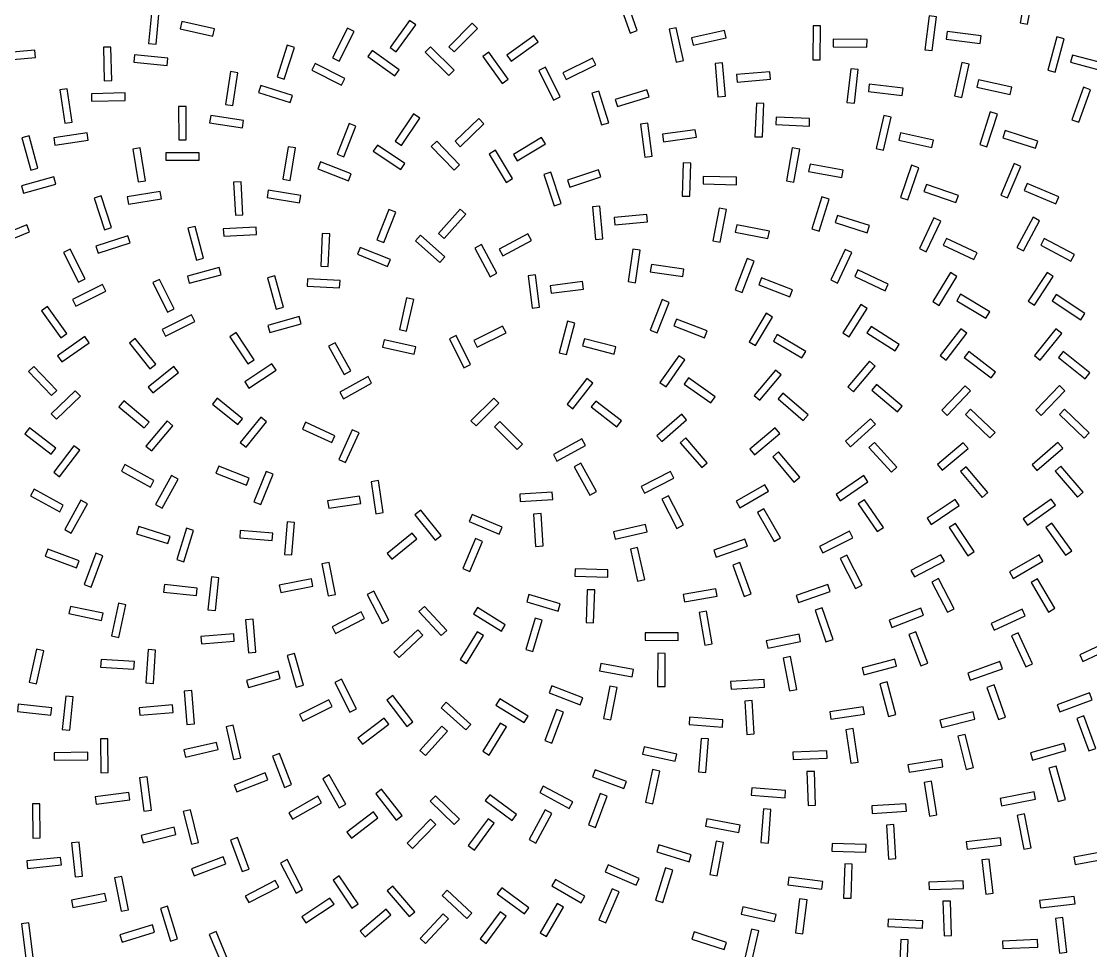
# Model space of a CAD drawing. Header units: millimetres. Extents: x -195 to 195, y -195 to 195.
# Drawn here: x -56 to 87, y -72.1 to 52.3 of the extents above; entities that cross this region are included whole.
import ezdxf

# ---------------------------------------------------------------- set-up
doc = ezdxf.new("R2010")
doc.units = ezdxf.units.MM
doc.layers.add('TOP_SLOT', color=3, linetype='Continuous')

msp = doc.modelspace()

# ---------------------------------------------------------------- linework, layer by layer
at = {"layer": 'TOP_SLOT'}
for points in [[(79.4, 56.43), (78.42, 56.61), (77.59, 52.06), (78.57, 51.88)], [(24.87, 55.28), (23.93, 54.94), (25.44, 50.71), (26.38, 51.05)], [(-37.55, 53.69), (-38.54, 53.79), (-38.98, 49.31), (-37.98, 49.21)], [(66.41, 52.89), (65.42, 53.02), (64.84, 48.47), (65.83, 48.35)], [(-34.55, 52.25), (-34.77, 51.27), (-30.38, 50.29), (-30.16, 51.26)], [(-3.26, 51.79), (-4.07, 52.37), (-6.67, 48.76), (-5.86, 48.18)], [(5.02, 51.33), (4.31, 52.03), (1.17, 48.88), (1.88, 48.18)], [(50.9, 51.66), (49.9, 51.67), (49.86, 47.13), (50.86, 47.12)], [(-11.5, 50.93), (-12.39, 51.38), (-14.39, 47.4), (-13.5, 46.95)], [(13.12, 49.54), (12.54, 50.35), (8.93, 47.75), (9.52, 46.94)], [(31.6, 51.42), (30.63, 51.21), (31.58, 46.82), (32.56, 47.03)], [(38.25, 50.05), (38.03, 51.03), (33.65, 50.08), (33.86, 49.1)], [(72.25, 49.33), (72.38, 50.32), (67.84, 50.9), (67.71, 49.91)], [(83.46, 49.93), (82.49, 50.19), (81.3, 45.72), (82.27, 45.46)], [(-44.03, 48.84), (-45.03, 48.82), (-44.92, 44.32), (-43.92, 44.34)], [(-19.49, 48.77), (-20.45, 49.08), (-21.8, 44.83), (-20.84, 44.53)], [(-1.27, 48.88), (-1.98, 48.17), (1.17, 45.03), (1.88, 45.73)], [(57.1, 48.83), (57.11, 49.83), (52.57, 49.87), (52.56, 48.87)], [(-58.72, 48.03), (-58.64, 47.04), (-54.1, 47.42), (-54.19, 48.41)], [(-40.89, 47.78), (-40.98, 46.79), (-36.5, 46.35), (-36.41, 47.34)], [(-9.08, 48.37), (-9.67, 47.56), (-6.06, 44.96), (-5.47, 45.77)], [(6.52, 48.13), (5.71, 47.55), (8.32, 43.94), (9.13, 44.53)], [(20.84, 46.47), (20.39, 47.36), (16.41, 45.37), (16.86, 44.48)], [(88.79, 45.6), (89.05, 46.57), (84.58, 47.76), (84.32, 46.79)], [(-16.71, 46.63), (-17.16, 45.74), (-13.18, 43.74), (-12.73, 44.63)], [(14.09, 46.14), (13.2, 45.69), (15.19, 41.72), (16.08, 42.16)], [(37.79, 46.73), (36.79, 46.65), (37.17, 42.17), (38.17, 42.26)], [(55.94, 45.81), (54.95, 45.93), (54.42, 41.43), (55.42, 41.31)], [(70.78, 46.56), (69.8, 46.78), (68.81, 42.31), (69.78, 42.09)], [(-27.05, 45.39), (-28.03, 45.54), (-28.71, 41.14), (-27.72, 40.99)], [(44.2, 44.52), (44.12, 45.52), (39.64, 45.14), (39.73, 44.14)], [(76.27, 42.49), (76.48, 43.46), (72.01, 44.46), (71.8, 43.48)], [(-49.87, 43.24), (-50.86, 43.09), (-50.2, 38.64), (-49.21, 38.79)], [(-23.97, 43.71), (-24.27, 42.76), (-20.03, 41.41), (-19.72, 42.36)], [(21.25, 42.95), (20.29, 42.65), (21.61, 38.41), (22.56, 38.7)], [(27.96, 42.18), (27.66, 43.13), (23.41, 41.82), (23.71, 40.86)], [(61.8, 42.34), (61.92, 43.33), (57.41, 43.86), (57.3, 42.87)], [(86.99, 43.13), (86.04, 43.46), (84.51, 39.1), (85.45, 38.77)], [(-46.62, 42.57), (-46.6, 41.57), (-42.1, 41.69), (-42.12, 42.69)], [(-33.97, 40.87), (-34.97, 40.87), (-34.95, 36.41), (-33.95, 36.42)], [(43.32, 41.28), (42.32, 41.33), (42.12, 36.84), (43.12, 36.8)], [(74.55, 39.87), (73.59, 40.17), (72.2, 35.81), (73.15, 35.5)], [(-30.68, 39.69), (-30.83, 38.7), (-26.42, 38.03), (-26.27, 39.02)], [(-2.71, 39.33), (-3.55, 39.89), (-5.99, 36.22), (-5.16, 35.67)], [(5.87, 38.55), (5.18, 39.27), (2, 36.22), (2.69, 35.5)], [(27.79, 38.63), (26.8, 38.5), (27.4, 34.09), (28.39, 34.23)], [(49.39, 38.26), (49.43, 39.26), (44.95, 39.46), (44.9, 38.46)], [(60.33, 39.47), (59.36, 39.69), (58.35, 35.27), (59.33, 35.04)], [(-51.68, 36.7), (-51.53, 35.71), (-47.08, 36.37), (-47.22, 37.36)], [(-11.25, 38.24), (-12.18, 38.6), (-13.78, 34.49), (-12.85, 34.13)], [(34.28, 36.77), (34.14, 37.77), (29.74, 37.16), (29.87, 36.17)], [(65.79, 35.39), (66.01, 36.36), (61.59, 37.37), (61.37, 36.39)], [(79.65, 35.31), (79.95, 36.26), (75.59, 37.66), (75.28, 36.7)], [(-54.98, 36.96), (-55.95, 36.7), (-54.74, 32.36), (-53.78, 32.62)], [(-0.44, 36.24), (-1.17, 35.54), (1.88, 32.37), (2.6, 33.06)], [(14.09, 35.88), (13.57, 36.74), (9.8, 34.47), (10.32, 33.61)], [(-40.11, 35.34), (-41.1, 35.18), (-40.39, 30.78), (-39.41, 30.94)], [(-36.68, 34.68), (-36.67, 33.68), (-32.22, 33.7), (-32.22, 34.7)], [(-19.34, 35.34), (-20.32, 35.49), (-21.02, 31.14), (-20.03, 30.98)], [(-8.38, 35.71), (-8.93, 34.88), (-5.27, 32.43), (-4.71, 33.26)], [(7.42, 35.02), (6.56, 34.5), (8.84, 30.73), (9.7, 31.25)], [(48.1, 35.16), (47.11, 35.33), (46.33, 30.91), (47.32, 30.74)], [(-16.01, 33.48), (-16.37, 32.55), (-12.26, 30.95), (-11.9, 31.88)], [(33.53, 33.3), (32.53, 33.33), (32.4, 28.89), (33.4, 28.86)], [(53.72, 31.38), (53.9, 32.36), (49.48, 33.14), (49.3, 32.16)], [(64.02, 32.68), (63.07, 33.01), (61.6, 28.72), (62.55, 28.4)], [(77.69, 32.86), (76.77, 33.24), (74.99, 29.03), (75.91, 28.64)], [(14.83, 32.08), (13.88, 31.77), (15.25, 27.59), (16.2, 27.9)], [(21.52, 31.45), (21.2, 32.4), (17.03, 31.02), (17.34, 30.07)], [(39.63, 30.4), (39.66, 31.4), (35.21, 31.53), (35.18, 30.53)], [(-55.98, 30.25), (-55.71, 29.28), (-51.37, 30.49), (-51.64, 31.45)], [(-26.61, 30.8), (-27.61, 30.74), (-27.38, 26.34), (-26.38, 26.39)], [(69, 28.05), (69.33, 28.99), (65.04, 30.46), (64.72, 29.52)], [(82.36, 27.85), (82.75, 28.77), (78.53, 30.56), (78.14, 29.64)], [(-45.32, 28.93), (-46.27, 28.62), (-44.9, 24.38), (-43.95, 24.69)], [(-41.83, 28.8), (-41.67, 27.82), (-37.27, 28.52), (-37.43, 29.51)], [(-22.98, 29.68), (-23.14, 28.7), (-18.78, 28), (-18.63, 28.99)], [(52.04, 28.47), (51.08, 28.77), (49.73, 24.49), (50.69, 24.19)], [(21.39, 27.56), (20.39, 27.47), (20.79, 23.09), (21.79, 23.18)], [(38.32, 27.09), (37.33, 27.28), (36.47, 22.92), (37.45, 22.73)], [(-5.92, 26.72), (-6.84, 27.09), (-8.47, 23.05), (-7.54, 22.67)], [(3.45, 26.47), (2.7, 27.13), (-0.19, 23.87), (0.56, 23.2)], [(27.76, 25.43), (27.67, 26.43), (23.29, 26.03), (23.38, 25.03)], [(57.12, 23.99), (57.42, 24.94), (53.14, 26.29), (52.84, 25.34)], [(66.96, 25.55), (66.05, 25.97), (64.13, 21.87), (65.03, 21.44)], [(80.19, 25.59), (79.31, 26.06), (77.15, 22.02), (78.03, 21.55)], [(-59.46, 23.33), (-59.07, 22.4), (-54.91, 24.12), (-55.29, 25.05)], [(-32.76, 24.84), (-33.73, 24.59), (-32.59, 20.32), (-31.63, 20.58)], [(-28.99, 24.5), (-28.94, 23.51), (-24.54, 23.74), (-24.59, 24.73)], [(43.84, 23.21), (44.04, 24.19), (39.68, 25.06), (39.49, 24.08)], [(-46.02, 22.21), (-45.71, 21.26), (-41.47, 22.62), (-41.77, 23.57)], [(-14.76, 23.82), (-15.76, 23.87), (-15.97, 19.51), (-14.98, 19.46)], [(-2.62, 23.65), (-3.28, 22.9), (-0.02, 20.01), (0.64, 20.76)], [(12.22, 22.94), (11.74, 23.82), (7.9, 21.77), (8.38, 20.89)], [(71.41, 20.4), (71.84, 21.31), (67.73, 23.23), (67.31, 22.32)], [(84.38, 20.18), (84.85, 21.06), (80.81, 23.22), (80.34, 22.34)], [(-49.48, 21.8), (-50.37, 21.35), (-48.37, 17.37), (-47.48, 17.82)], [(-10.69, 22.03), (-11.06, 21.1), (-7.02, 19.47), (-6.64, 20.4)], [(5.55, 22.41), (4.66, 21.94), (6.72, 18.1), (7.6, 18.57)], [(26.76, 21.66), (25.77, 21.8), (25.15, 17.44), (26.14, 17.3)], [(55.07, 21.32), (54.16, 21.74), (52.27, 17.67), (53.17, 17.25)], [(42, 20.16), (41.06, 20.52), (39.48, 16.36), (40.42, 16.01)], [(-33.79, 18.19), (-33.54, 17.23), (-29.27, 18.36), (-29.53, 19.33)], [(32.47, 18.13), (32.61, 19.12), (28.26, 19.73), (28.12, 18.74)], [(59.52, 16.21), (59.95, 17.11), (55.88, 19.01), (55.46, 18.11)], [(69.11, 18.13), (68.25, 18.65), (65.9, 14.78), (66.75, 14.26)], [(82.01, 18.12), (81.18, 18.67), (78.65, 14.85), (79.49, 14.3)], [(-37.54, 17.75), (-38.43, 17.31), (-36.45, 13.36), (-35.56, 13.81)], [(-22.12, 18.22), (-23.08, 17.95), (-21.91, 13.75), (-20.94, 14.02)], [(-17.74, 17.82), (-17.79, 16.83), (-13.43, 16.61), (-13.38, 17.61)], [(12.77, 18.34), (11.78, 18.22), (12.32, 13.9), (13.31, 14.02)], [(19.18, 16.44), (19.06, 17.44), (14.74, 16.9), (14.87, 15.9)], [(46.8, 15.42), (47.16, 16.35), (43, 17.93), (42.65, 17)], [(-49.15, 15.05), (-48.7, 14.16), (-44.71, 16.15), (-45.16, 17.05)], [(72.99, 12.54), (73.51, 13.39), (69.63, 15.75), (69.11, 14.89)], [(-3.51, 15.04), (-4.48, 15.26), (-5.44, 11.05), (-4.47, 10.83)], [(30.62, 14.67), (29.69, 15.03), (28.09, 10.94), (29.02, 10.58)], [(57.14, 13.83), (56.29, 14.37), (53.88, 10.59), (54.72, 10.05)], [(85.69, 12.35), (86.24, 13.19), (82.42, 15.71), (81.87, 14.87)], [(-52.5, 14.13), (-53.32, 13.55), (-50.74, 9.91), (-49.93, 10.49)], [(-37.19, 11.03), (-36.74, 10.14), (-32.8, 12.12), (-33.25, 13.02)], [(44.46, 12.71), (43.6, 13.22), (41.35, 9.4), (42.21, 8.89)], [(-23.05, 11.59), (-22.78, 10.63), (-18.57, 11.81), (-18.84, 12.77)], [(8.82, 10.59), (8.37, 11.48), (4.51, 9.55), (4.96, 8.66)], [(18.02, 11.88), (17.05, 12.14), (15.94, 7.93), (16.91, 7.67)], [(35.36, 9.91), (35.73, 10.84), (31.64, 12.44), (31.27, 11.51)], [(-51.16, 7.5), (-50.58, 6.69), (-46.94, 9.27), (-47.52, 10.08)], [(-27.29, 10.62), (-28.12, 10.07), (-25.7, 6.43), (-24.87, 6.99)], [(2.16, 10.22), (1.27, 9.77), (3.2, 5.92), (4.09, 6.37)], [(48.4, 7.23), (48.91, 8.09), (45.08, 10.35), (44.58, 9.49)], [(60.88, 8.18), (61.42, 9.02), (57.64, 11.44), (57.1, 10.59)], [(70.45, 10.53), (69.65, 11.14), (66.89, 7.54), (67.69, 6.93)], [(83.14, 10.51), (82.36, 11.14), (79.5, 7.56), (80.28, 6.94)], [(-40.76, 9.85), (-41.54, 9.23), (-38.8, 5.77), (-38.02, 6.39)], [(-14.05, 9.27), (-14.92, 8.79), (-12.83, 5.01), (-11.95, 5.49)], [(-7.46, 9.67), (-7.68, 8.69), (-3.47, 7.73), (-3.25, 8.71)], [(23.27, 7.73), (23.52, 8.7), (19.31, 9.81), (19.06, 8.84)], [(32.74, 6.96), (31.93, 7.53), (29.4, 3.94), (30.22, 3.36)], [(73.7, 4.55), (74.31, 5.34), (70.71, 8.1), (70.1, 7.31)], [(86.27, 4.44), (86.9, 5.22), (83.33, 8.08), (82.7, 7.3)], [(-54.33, 6.09), (-55.05, 5.4), (-51.96, 2.19), (-51.24, 2.88)], [(-39.06, 3.34), (-38.44, 2.55), (-34.98, 5.29), (-35.6, 6.08)], [(-26.12, 4.02), (-25.57, 3.19), (-21.93, 5.61), (-22.48, 6.44)], [(58.2, 6.13), (57.43, 6.78), (54.54, 3.35), (55.3, 2.7)], [(-13.41, 2.64), (-12.93, 1.76), (-9.15, 3.85), (-9.63, 4.73)], [(20.42, 3.87), (19.63, 4.48), (16.98, 1.03), (17.77, 0.42)], [(36.23, 1.22), (36.81, 2.04), (33.21, 4.56), (32.64, 3.74)], [(45.63, 4.95), (44.87, 5.6), (42, 2.21), (42.76, 1.57)], [(61.16, 0.04), (61.81, 0.8), (58.38, 3.69), (57.74, 2.93)], [(70.95, 2.82), (70.23, 3.51), (67.1, 0.24), (67.82, -0.45)], [(83.57, 2.84), (82.85, 3.53), (79.68, 0.24), (80.4, -0.46)], [(-52.01, -0.26), (-51.31, -0.98), (-48.1, 2.12), (-48.79, 2.84)], [(-42.31, 1.47), (-42.95, 0.71), (-39.57, -2.14), (-38.93, -1.38)], [(-29.83, 1.84), (-30.46, 1.06), (-27.05, -1.68), (-26.43, -0.9)], [(7.87, 1.17), (7.17, 1.87), (4.13, -1.17), (4.83, -1.87)], [(23.65, -1.98), (24.26, -1.19), (20.82, 1.46), (20.21, 0.67)], [(48.58, -1.12), (49.23, -0.36), (45.85, 2.52), (45.2, 1.75)], [(73.54, -3.47), (74.23, -2.75), (70.96, 0.38), (70.26, -0.34)], [(86.13, -3.5), (86.83, -2.78), (83.53, 0.39), (82.84, -0.33)], [(-39.34, -4.57), (-38.57, -5.22), (-35.73, -1.84), (-36.49, -1.19)], [(-26.73, -4.1), (-25.95, -4.73), (-23.21, -1.32), (-23.99, -0.7)], [(-18.01, -1.38), (-18.42, -2.29), (-14.48, -4.08), (-14.07, -3.17)], [(10.32, -5.02), (11.02, -4.32), (7.98, -1.28), (7.28, -1.98)], [(32.98, -1.04), (32.32, -0.29), (29.01, -3.17), (29.67, -3.93)], [(58.23, -1.64), (57.56, -0.9), (54.24, -3.91), (54.91, -4.65)], [(-54.93, -2.12), (-55.54, -2.92), (-52, -5.63), (-51.39, -4.84)], [(-13.54, -6.34), (-12.63, -6.75), (-10.84, -2.81), (-11.75, -2.4)], [(45.46, -2.9), (44.82, -2.13), (41.42, -4.97), (42.06, -5.74)], [(19.44, -4.48), (18.96, -3.6), (15.15, -5.68), (15.63, -6.56)], [(34.99, -7.45), (35.74, -6.79), (32.85, -3.48), (32.1, -4.14)], [(60.36, -8.07), (61.1, -7.4), (58.09, -4.08), (57.35, -4.75)], [(70.62, -4.89), (69.98, -4.13), (66.51, -7.04), (67.15, -7.8)], [(83.29, -4.84), (82.64, -4.09), (79.18, -7.08), (79.83, -7.83)], [(-51.68, -8.06), (-50.89, -8.66), (-48.18, -5.12), (-48.97, -4.52)], [(47.33, -9.38), (48.1, -8.74), (45.26, -5.34), (44.49, -5.98)], [(-42.15, -7.04), (-42.63, -7.91), (-38.75, -10.04), (-38.27, -9.16)], [(20.03, -11.14), (20.91, -10.66), (18.83, -6.84), (17.95, -7.32)], [(-38.04, -12.37), (-37.16, -12.85), (-35.04, -8.98), (-35.92, -8.5)], [(-29.6, -7.25), (-29.97, -8.18), (-25.91, -9.8), (-25.54, -8.87)], [(-24.89, -12.02), (-23.96, -12.39), (-22.34, -8.33), (-23.27, -7.96)], [(31.27, -8.87), (30.81, -7.97), (26.9, -9.97), (27.36, -10.86)], [(57.23, -9.35), (56.66, -8.52), (52.96, -11.06), (53.53, -11.89)], [(72.51, -11.43), (73.27, -10.79), (70.36, -7.32), (69.59, -7.96)], [(85.26, -11.39), (86.02, -10.74), (83.03, -7.27), (82.27, -7.93)], [(-8.59, -13.62), (-7.6, -13.47), (-8.25, -9.19), (-9.23, -9.34)], [(43.95, -10.61), (43.45, -9.74), (39.6, -11.95), (40.1, -12.82)], [(-54.3, -10.33), (-54.78, -11.21), (-50.87, -13.37), (-50.39, -12.49)], [(-15.04, -11.9), (-14.89, -12.89), (-10.61, -12.24), (-10.76, -11.25)], [(15.06, -11.71), (15, -10.71), (10.66, -10.98), (10.73, -11.98)], [(31.66, -15.57), (32.56, -15.11), (30.56, -11.2), (29.67, -11.66)], [(-50.2, -15.72), (-49.33, -16.2), (-47.17, -12.3), (-48.04, -11.81)], [(58.48, -16.01), (59.3, -15.44), (56.76, -11.75), (55.94, -12.31)], [(69.45, -12.52), (68.9, -11.69), (65.13, -14.21), (65.69, -15.04)], [(82.31, -12.47), (81.73, -11.66), (78, -14.31), (78.59, -15.13)], [(-0.65, -17.15), (0.13, -16.52), (-2.59, -13.15), (-3.37, -13.78)], [(7.9, -16.34), (8.29, -15.42), (4.3, -13.73), (3.91, -14.65)], [(12.77, -17.99), (13.77, -17.93), (13.5, -13.6), (12.5, -13.66)], [(44.67, -17.31), (45.53, -16.82), (43.32, -12.97), (42.46, -13.47)], [(-40.3, -15.33), (-40.6, -16.29), (-36.39, -17.61), (-36.09, -16.66)], [(-35.23, -19.76), (-34.28, -20.06), (-32.96, -15.85), (-33.91, -15.55)], [(-20.83, -19.05), (-19.83, -19.13), (-19.45, -14.78), (-20.45, -14.69)], [(27.69, -16.04), (27.47, -15.07), (23.19, -16.04), (23.41, -17.01)], [(70.61, -19.23), (71.44, -18.68), (68.92, -14.91), (68.09, -15.47)], [(83.67, -19.17), (84.48, -18.59), (81.82, -14.86), (81.01, -15.45)], [(-26.72, -15.84), (-26.8, -16.83), (-22.45, -17.21), (-22.36, -16.22)], [(-7.09, -18.92), (-6.46, -19.7), (-3.09, -16.97), (-3.72, -16.2)], [(3.06, -20.94), (3.98, -21.33), (5.67, -17.33), (4.75, -16.94)], [(41.12, -17.94), (40.78, -17), (36.61, -18.51), (36.95, -19.45)], [(55.2, -16.85), (54.75, -15.96), (50.75, -17.98), (51.2, -18.87)], [(-52.45, -18.35), (-52.8, -19.29), (-48.62, -20.85), (-48.27, -19.91)], [(26.42, -22.63), (27.39, -22.41), (26.42, -18.13), (25.45, -18.35)], [(-47.61, -23.08), (-46.67, -23.43), (-45.11, -19.24), (-46.05, -18.89)], [(55.55, -23.62), (56.44, -23.17), (54.42, -19.17), (53.52, -19.62)], [(67.45, -19.98), (66.99, -19.1), (62.98, -21.19), (63.44, -22.07)], [(80.63, -19.97), (80.12, -19.11), (76.17, -21.41), (76.67, -22.27)], [(-14.95, -24.61), (-13.97, -24.42), (-14.83, -20.13), (-15.81, -20.32)], [(22.43, -22.11), (22.46, -21.11), (18.07, -20.97), (18.04, -21.97)], [(40.66, -24.67), (41.6, -24.33), (40.09, -20.16), (39.15, -20.5)], [(-31.04, -26.46), (-30.05, -26.57), (-29.57, -22.18), (-30.56, -22.07)], [(-21.5, -23.19), (-21.3, -24.17), (-17.01, -23.31), (-17.21, -22.33)], [(67.87, -26.78), (68.76, -26.32), (66.67, -22.3), (65.78, -22.76)], [(81.36, -26.77), (82.22, -26.26), (79.92, -22.31), (79.06, -22.81)], [(-36.88, -23.1), (-36.98, -24.09), (-32.59, -24.57), (-32.48, -23.58)], [(-7.76, -28.31), (-6.87, -27.85), (-8.88, -23.97), (-9.77, -24.43)], [(19.54, -28.17), (20.54, -28.2), (20.68, -23.82), (19.68, -23.78)], [(37.05, -24.66), (36.88, -23.68), (32.51, -24.43), (32.68, -25.42)], [(52.18, -24.02), (51.85, -23.07), (47.62, -24.54), (47.94, -25.48)], [(-43.96, -29.97), (-42.98, -30.18), (-42.05, -25.81), (-43.03, -25.6)], [(15.79, -26.65), (16.07, -25.69), (11.87, -24.44), (11.59, -25.4)], [(-49.44, -26.01), (-49.65, -26.98), (-45.28, -27.91), (-45.07, -26.94)], [(-14.45, -28.75), (-13.99, -29.64), (-10.1, -27.62), (-10.56, -26.74)], [(0.16, -29.91), (0.89, -29.22), (-2.1, -26.02), (-2.83, -26.7)], [(8.2, -29.32), (8.72, -28.47), (4.99, -26.17), (4.47, -27.02)], [(35.42, -31.21), (36.4, -31.04), (35.65, -26.67), (34.66, -26.84)], [(51.61, -30.77), (52.56, -30.44), (51.09, -26.21), (50.15, -26.53)], [(64.65, -27.18), (64.29, -26.25), (60.07, -27.88), (60.43, -28.82)], [(78.26, -27.29), (77.84, -26.38), (73.69, -28.31), (74.11, -29.21)], [(-25.64, -32.22), (-24.64, -32.14), (-25.01, -27.73), (-26.01, -27.82)], [(11.46, -31.77), (12.42, -32.05), (13.67, -27.85), (12.71, -27.57)], [(-32.01, -30.04), (-31.93, -31.03), (-27.52, -30.66), (-27.6, -29.67)], [(-6.17, -32.13), (-5.49, -32.86), (-2.29, -29.87), (-2.97, -29.14)], [(2.68, -33.14), (3.53, -33.67), (5.83, -29.93), (4.98, -29.41)], [(31.85, -30.57), (31.86, -29.57), (27.43, -29.54), (27.42, -30.54)], [(48.22, -30.71), (48.02, -29.73), (43.63, -30.61), (43.83, -31.59)], [(64.32, -33.98), (65.25, -33.62), (63.62, -29.4), (62.68, -29.76)], [(78.36, -34.12), (79.26, -33.7), (77.34, -29.55), (76.43, -29.97)], [(90.17, -31.44), (89.75, -30.54), (85.56, -32.49), (85.98, -33.4)], [(-54.97, -36.15), (-53.99, -36.37), (-53, -31.97), (-53.97, -31.75)], [(-39.34, -36.25), (-38.34, -36.32), (-38.05, -31.86), (-39.05, -31.79)], [(-19.24, -36.84), (-18.28, -36.57), (-19.48, -32.31), (-20.44, -32.58)], [(29.09, -36.72), (30.09, -36.73), (30.12, -32.3), (29.12, -32.29)], [(46.74, -37.32), (47.72, -37.13), (46.85, -32.73), (45.87, -32.93)], [(-45.34, -33.13), (-45.4, -34.13), (-40.94, -34.41), (-40.88, -33.41)], [(25.69, -35.46), (25.88, -34.48), (21.52, -33.66), (21.34, -34.64)], [(61.07, -34.03), (60.81, -33.06), (56.44, -34.22), (56.69, -35.19)], [(75.22, -34.35), (74.88, -33.41), (70.57, -34.94), (70.91, -35.88)], [(-25.91, -35.91), (-25.64, -36.87), (-21.38, -35.67), (-21.65, -34.7)], [(-12.08, -40.16), (-11.19, -39.72), (-13.17, -35.76), (-14.06, -36.21)], [(18.75, -39.17), (19.11, -38.24), (14.97, -36.65), (14.61, -37.58)], [(21.88, -41.02), (22.86, -41.21), (23.68, -36.85), (22.7, -36.67)], [(43.39, -36.81), (43.33, -35.81), (38.86, -36.08), (38.92, -37.08)], [(59.99, -40.75), (60.96, -40.49), (59.8, -36.11), (58.83, -36.37)], [(74.68, -41.16), (75.63, -40.83), (74.09, -36.52), (73.15, -36.86)], [(-50.53, -42.49), (-49.54, -42.6), (-49.07, -38.11), (-50.06, -38.01)], [(-33.85, -41.8), (-32.86, -41.71), (-33.22, -37.26), (-34.22, -37.34)], [(-18.81, -40.5), (-18.36, -41.39), (-14.41, -39.41), (-14.86, -38.52)], [(-4.44, -42.08), (-3.64, -41.48), (-6.33, -37.96), (-7.12, -38.57)], [(11.25, -41.57), (11.77, -40.71), (7.99, -38.4), (7.47, -39.25)], [(87.21, -38.51), (86.86, -37.57), (82.53, -39.18), (82.88, -40.12)], [(-56.42, -39.1), (-56.53, -40.1), (-52.04, -40.57), (-51.93, -39.57)], [(-40.25, -39.58), (-40.16, -40.57), (-35.71, -40.21), (-35.79, -39.21)], [(3.43, -42.55), (4.1, -41.81), (0.81, -38.85), (0.14, -39.59)], [(14, -43.96), (14.93, -44.31), (16.52, -40.18), (15.59, -39.82)], [(41.03, -43.15), (42.02, -43.09), (41.75, -38.62), (40.76, -38.68)], [(56.76, -40.44), (56.61, -39.45), (52.13, -40.12), (52.28, -41.11)], [(-10.99, -43.67), (-10.38, -44.46), (-6.86, -41.78), (-7.47, -40.98)], [(37.77, -42.19), (37.84, -41.19), (33.38, -40.84), (33.3, -41.84)], [(71.54, -41.1), (71.29, -40.13), (66.86, -41.26), (67.1, -42.23)], [(86.76, -45.36), (87.7, -45.01), (86.09, -40.68), (85.15, -41.03)], [(-27.63, -46.49), (-26.65, -46.26), (-27.66, -41.91), (-28.63, -42.13)], [(-2.71, -45.32), (-1.97, -45.99), (0.99, -42.7), (0.25, -42.03)], [(5.71, -45.41), (6.56, -45.93), (8.88, -42.15), (8.02, -41.63)], [(54.94, -46.99), (55.93, -46.85), (55.26, -42.37), (54.27, -42.52)], [(-45.39, -48.27), (-44.39, -48.26), (-44.44, -43.75), (-45.44, -43.76)], [(-34.27, -45.21), (-34.05, -46.19), (-29.69, -45.18), (-29.92, -44.21)], [(34.56, -48.15), (35.56, -48.23), (35.9, -43.76), (34.9, -43.69)], [(70.37, -47.84), (71.34, -47.59), (70.22, -43.16), (69.25, -43.4)], [(-51.63, -45.59), (-51.62, -46.59), (-47.11, -46.54), (-47.12, -45.54)], [(-20.79, -50.23), (-19.86, -49.87), (-21.48, -45.7), (-22.41, -46.06)], [(31.46, -46.74), (31.67, -45.77), (27.3, -44.81), (27.09, -45.79)], [(51.76, -46.33), (51.72, -45.33), (47.2, -45.5), (47.24, -46.5)], [(83.69, -45.32), (83.42, -44.36), (78.97, -45.61), (79.25, -46.58)], [(67.24, -47.48), (67.09, -46.49), (62.57, -47.2), (62.73, -48.19)], [(-27.55, -49.92), (-27.19, -50.85), (-23.03, -49.24), (-23.39, -48.3)], [(-13.5, -52.96), (-12.62, -52.47), (-14.82, -48.57), (-15.69, -49.07)], [(24.58, -50.39), (24.93, -49.45), (20.73, -47.9), (20.39, -48.84)], [(27.46, -52.21), (28.44, -52.42), (29.4, -48.05), (28.42, -47.84)], [(49.23, -52.64), (50.23, -52.61), (50.06, -48.09), (49.06, -48.12)], [(82.69, -52.11), (83.65, -51.84), (82.4, -47.4), (81.43, -47.67)], [(-39.6, -53.41), (-38.61, -53.29), (-39.19, -48.81), (-40.18, -48.94)], [(17.27, -53.05), (17.74, -52.17), (13.8, -50.05), (13.33, -50.93)], [(65.45, -54.08), (66.44, -53.92), (65.74, -49.41), (64.75, -49.56)], [(-46.12, -51.48), (-45.99, -52.47), (-41.51, -51.89), (-41.64, -50.9)], [(-20.23, -53.62), (-19.74, -54.49), (-15.85, -52.29), (-16.34, -51.42)], [(-5.88, -54.62), (-5.09, -54.01), (-7.82, -50.47), (-8.61, -51.08)], [(1.88, -55.19), (2.58, -54.47), (-0.62, -51.35), (-1.32, -52.07)], [(9.65, -54.66), (10.24, -53.85), (6.64, -51.21), (6.04, -52.01)], [(19.87, -55.25), (20.81, -55.6), (22.36, -51.4), (21.42, -51.05)], [(46.14, -51.63), (46.21, -50.63), (41.7, -50.3), (41.63, -51.29)], [(79.63, -51.82), (79.44, -50.84), (74.91, -51.74), (75.1, -52.72)], [(-54.49, -57.01), (-53.49, -57), (-53.52, -52.45), (-54.52, -52.45)], [(62.37, -53.43), (62.31, -52.43), (57.75, -52.72), (57.81, -53.71)], [(-33.26, -57.85), (-32.29, -57.6), (-33.39, -53.22), (-34.36, -53.47)], [(-12.46, -56.23), (-11.85, -57.02), (-8.31, -54.29), (-8.92, -53.5)], [(11.93, -57.21), (12.81, -57.68), (14.93, -53.74), (14.04, -53.26)], [(42.92, -57.62), (43.92, -57.7), (44.25, -53.19), (43.26, -53.11)], [(78.09, -58.51), (79.07, -58.32), (78.18, -53.79), (77.2, -53.98)], [(-39.96, -56.68), (-39.72, -57.65), (-35.34, -56.55), (-35.58, -55.58)], [(-4.4, -57.71), (-3.68, -58.41), (-0.56, -55.21), (-1.28, -54.51)], [(3.78, -58.03), (4.59, -58.63), (7.24, -55.02), (6.43, -54.43)], [(39.96, -56.27), (40.14, -55.29), (35.7, -54.45), (35.51, -55.44)], [(59.97, -59.83), (60.97, -59.77), (60.69, -55.21), (59.69, -55.27)], [(-26.45, -61.51), (-25.52, -61.16), (-27.11, -56.94), (-28.05, -57.29)], [(75.06, -57.98), (74.95, -56.99), (70.36, -57.51), (70.48, -58.51)], [(-48.8, -62.2), (-47.81, -62.1), (-48.28, -57.56), (-49.28, -57.66)], [(33.3, -60.19), (33.59, -59.24), (29.27, -57.91), (28.98, -58.87)], [(36.1, -61.87), (37.08, -62.06), (37.91, -57.61), (36.93, -57.42)], [(56.96, -58.9), (56.99, -57.9), (52.43, -57.76), (52.39, -58.75)], [(-55.29, -60.08), (-55.19, -61.08), (-50.65, -60.6), (-50.76, -59.61)], [(-33.24, -61.13), (-32.89, -62.06), (-28.66, -60.47), (-29.01, -59.53)], [(-19.26, -64.37), (-18.38, -63.91), (-20.45, -59.9), (-21.33, -60.36)], [(72.99, -64.52), (73.98, -64.41), (73.46, -59.82), (72.46, -59.93)], [(89.52, -59.71), (89.34, -58.73), (84.75, -59.59), (84.94, -60.57)], [(26.24, -63.34), (26.64, -62.43), (22.5, -60.62), (22.1, -61.54)], [(28.83, -65.32), (29.79, -65.62), (31.12, -61.3), (30.16, -61)], [(53.98, -65.05), (54.98, -65.08), (55.12, -60.51), (54.13, -60.48)], [(-42.64, -66.81), (-41.66, -66.61), (-42.57, -62.14), (-43.55, -62.34)], [(-26.05, -64.77), (-25.59, -65.66), (-21.58, -63.59), (-22.04, -62.7)], [(-11.8, -66.38), (-10.97, -65.83), (-13.48, -62.07), (-14.31, -62.63)], [(18.87, -65.68), (19.37, -64.81), (15.46, -62.55), (14.96, -63.42)], [(51.07, -63.84), (51.19, -62.85), (46.66, -62.27), (46.53, -63.26)], [(70.01, -63.75), (69.98, -62.75), (65.37, -62.9), (65.4, -63.9)], [(-4.15, -67.53), (-3.39, -66.88), (-6.32, -63.44), (-7.08, -64.09)], [(3.58, -67.79), (4.26, -67.06), (0.96, -63.97), (0.28, -64.7)], [(11.29, -67.17), (11.88, -66.36), (8.25, -63.68), (7.65, -64.48)], [(21.23, -67.94), (22.15, -68.34), (23.95, -64.19), (23.03, -63.79)], [(-49.3, -65.33), (-49.1, -66.31), (-44.63, -65.4), (-44.83, -64.42)], [(-18.49, -67.55), (-17.94, -68.38), (-14.18, -65.87), (-14.74, -65.04)], [(13.37, -69.68), (14.24, -70.18), (16.5, -66.27), (15.64, -65.77)], [(47.52, -69.68), (48.51, -69.81), (49.08, -65.27), (48.09, -65.15)], [(67.42, -70.1), (68.42, -70.07), (68.26, -65.45), (67.26, -65.48)], [(84.94, -65.83), (84.82, -64.84), (80.19, -65.37), (80.3, -66.36)], [(-36.05, -70.8), (-35.1, -70.5), (-36.44, -66.14), (-37.39, -66.44)], [(-10.67, -69.46), (-10.02, -70.22), (-6.58, -67.29), (-7.23, -66.52)], [(-2.68, -70.45), (-1.95, -71.13), (1.14, -67.83), (0.41, -67.14)], [(5.37, -70.52), (6.18, -71.12), (8.86, -67.48), (8.06, -66.89)], [(44.73, -68.2), (44.95, -67.23), (40.49, -66.23), (40.27, -67.2)], [(-55.42, -73.07), (-54.43, -72.95), (-54.99, -68.38), (-55.98, -68.5)], [(-42.83, -69.97), (-42.54, -70.93), (-38.18, -69.59), (-38.47, -68.63)], [(64.51, -69.08), (64.56, -68.09), (59.95, -67.87), (59.9, -68.86)], [(82.84, -72.4), (83.83, -72.29), (83.3, -67.65), (82.31, -67.77)], [(-29.12, -74.13), (-28.19, -73.75), (-29.95, -69.54), (-30.87, -69.92)], [(38.01, -71.95), (38.32, -71), (33.98, -69.58), (33.67, -70.53)], [(40.65, -73.68), (41.62, -73.9), (42.62, -69.44), (41.65, -69.22)], [(61.41, -75.21), (62.41, -75.25), (62.63, -70.64), (61.63, -70.6)], [(79.93, -71.61), (79.89, -70.61), (75.23, -70.81), (75.27, -71.81)]]:
    msp.add_lwpolyline(points, close=True, dxfattribs=at)

doc.saveas('drawing.dxf')
